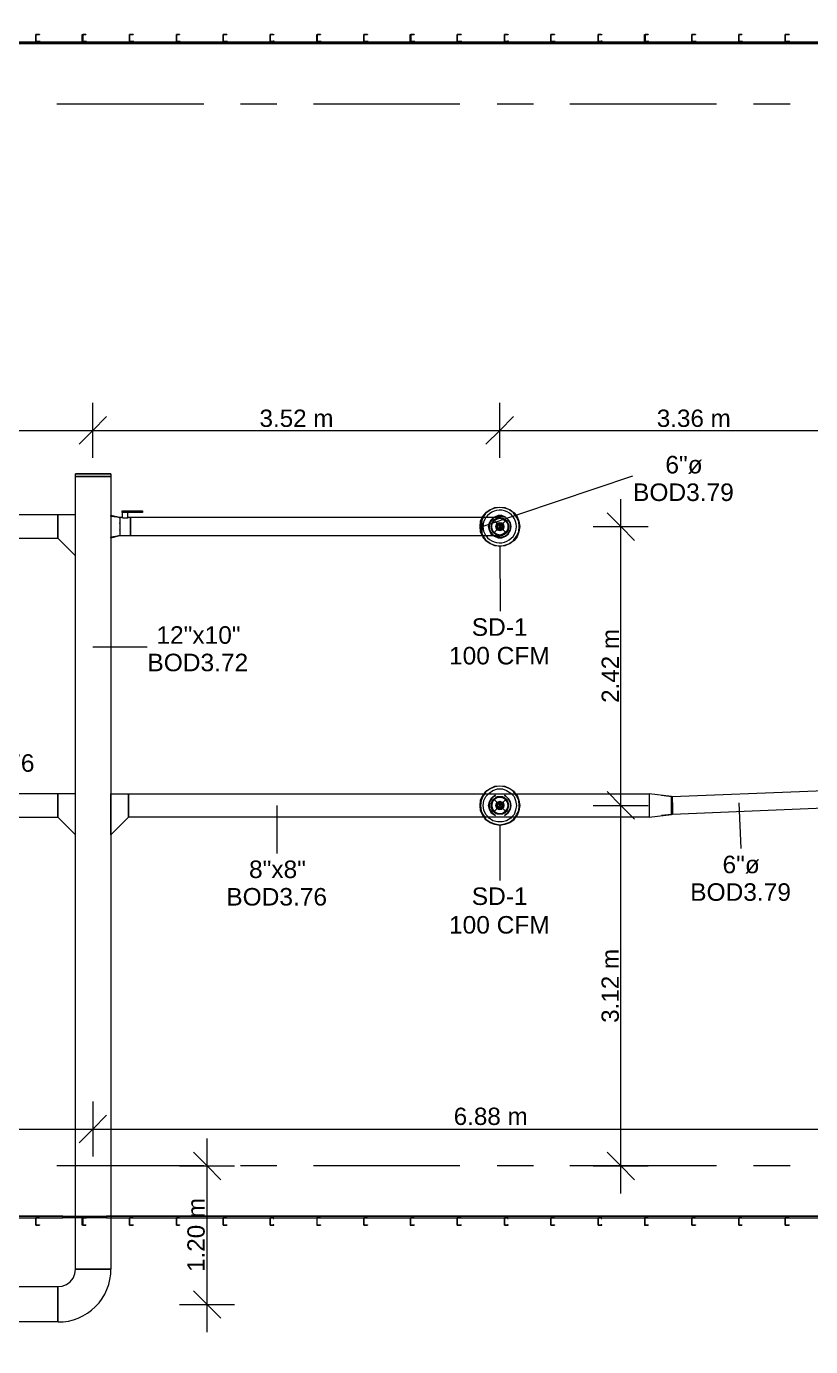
# Model space of a CAD drawing. Header units: metres. Extents: x -2 to 207, y -8 to 52.
# Drawn here: x 14.15 to 20.95, y 21.61 to 33.05 of the extents above; entities that cross this region are included whole.
import ezdxf

# ---------------------------------------------------------------- set-up
doc = ezdxf.new("R2010")
doc.units = ezdxf.units.M
doc.layers.add('HVAC - Ductos', color=5, linetype='Continuous', lineweight=0)
doc.layers.add('PDF_Text', color=7, linetype='Continuous', lineweight=0)
doc.layers.add('PDF_Geometry', color=7, linetype='Continuous', lineweight=0, true_color=0xaaaaaa)
doc.styles.add('PDF Helvetica', font='')
doc.styles.get('PDF Helvetica').set_extended_font_data('Helvetica')

msp = doc.modelspace()

# ---------------------------------------------------------------- linework, layer by layer
at = {"layer": 'HVAC - Ductos', "lineweight": 0}
for points in [[(14.729, 29.306), (14.729, 29.545), (14.729, 29.783)], [(18.253, 29.306), (18.253, 29.545), (18.253, 29.783)], [(14.849, 29.664), (14.729, 29.545), (14.61, 29.426)], [(18.372, 29.664), (18.253, 29.545), (18.134, 29.426)], [(11.064, 29.545), (14.729, 29.545), (18.253, 29.545), (21.611, 29.545), (22.491, 29.545)], [(14.885, 29.169), (14.885, 29.146), (14.578, 29.146), (14.578, 29.169)], [(14.578, 29.169), (14.885, 29.169), (14.578, 29.169)], [(18.102, 28.711), (19.407, 29.151)], [(19.302, 22.933), (19.302, 26.296), (19.302, 28.949)], [(14.963, 28.784), (14.963, 28.789), (14.963, 28.784), (14.963, 28.78), (14.963, 28.775), (14.963, 28.766), (14.963, 28.747), (14.963, 28.729), (14.963, 28.711), (14.963, 28.692), (14.963, 28.674), (14.963, 28.656), (14.963, 28.647), (14.963, 28.642), (14.963, 28.637), (14.963, 28.633), (15.055, 28.633), (15.055, 28.637), (15.055, 28.647), (15.055, 28.656), (15.055, 28.674), (15.055, 28.692), (15.055, 28.711), (15.055, 28.729), (15.055, 28.747), (15.055, 28.766), (15.055, 28.775), (15.055, 28.784), (15.055, 28.789), (15.032, 28.789), (15.032, 28.834), (15.027, 28.834), (15.023, 28.834), (15.014, 28.834), (15.009, 28.834), (15, 28.834), (14.995, 28.834), (14.991, 28.834), (14.986, 28.834), (14.982, 28.834), (14.982, 28.789), (14.963, 28.789), (14.885, 28.807), (14.963, 28.789), (14.885, 28.798), (14.885, 28.793), (14.885, 28.784)], [(18.253, 28.789), (18.248, 28.789), (18.23, 28.789), (18.202, 28.789), (18.161, 28.789), (18.12, 28.789), (18.102, 28.789), (18.106, 28.798), (18.134, 28.83), (18.17, 28.857), (18.212, 28.876), (18.253, 28.88), (18.299, 28.876), (18.34, 28.857), (18.377, 28.83), (18.404, 28.798), (18.418, 28.757), (18.427, 28.711), (18.418, 28.665), (18.404, 28.624), (18.377, 28.592), (18.34, 28.564), (18.299, 28.546), (18.253, 28.541), (18.212, 28.546), (18.17, 28.564), (18.134, 28.592), (18.106, 28.624), (18.102, 28.633), (18.147, 28.633), (18.184, 28.633), (18.216, 28.633), (18.244, 28.633), (18.253, 28.633)], [(18.106, 28.633), (18.111, 28.628), (18.134, 28.592), (18.17, 28.564), (18.212, 28.55), (18.253, 28.541), (18.299, 28.55), (18.34, 28.564), (18.372, 28.592), (18.399, 28.628), (18.418, 28.67), (18.422, 28.711), (18.418, 28.752), (18.399, 28.793), (18.372, 28.83), (18.34, 28.857), (18.299, 28.871), (18.253, 28.876), (18.212, 28.871), (18.17, 28.857), (18.134, 28.83), (18.111, 28.793), (18.106, 28.789)], [(19.183, 28.83), (19.302, 28.711), (19.421, 28.592)], [(14.885, 28.78), (14.885, 28.766), (14.885, 28.757), (14.885, 28.752), (14.885, 28.743), (14.885, 28.729)], [(14.885, 28.725), (14.885, 28.72), (14.885, 28.697)], [(14.963, 28.78), (14.963, 28.775)], [(14.963, 28.738), (14.963, 28.743), (14.963, 28.738), (14.963, 28.734)], [(14.963, 28.715), (14.963, 28.711), (14.963, 28.706)], [(15.032, 28.789), (15.032, 28.784), (15.027, 28.784), (15.023, 28.784), (15.014, 28.784), (15.004, 28.784), (14.995, 28.784), (14.991, 28.784), (14.986, 28.784), (14.982, 28.789)], [(18.102, 28.633), (18.088, 28.665), (18.083, 28.711), (18.088, 28.757), (18.102, 28.789)], [(18.106, 28.784), (18.092, 28.752), (18.088, 28.711), (18.092, 28.67), (18.106, 28.633)], [(18.102, 28.633), (18.102, 28.637), (18.102, 28.647), (18.102, 28.656), (18.102, 28.674), (18.102, 28.692), (18.102, 28.711), (18.102, 28.729), (18.102, 28.747), (18.102, 28.766), (18.102, 28.775), (18.102, 28.784), (18.102, 28.789)], [(18.134, 28.633), (18.115, 28.67), (18.111, 28.711), (18.115, 28.752), (18.134, 28.789)], [(18.184, 28.738), (18.202, 28.766), (18.189, 28.747), (18.179, 28.729), (18.179, 28.711), (18.184, 28.729), (18.189, 28.747), (18.202, 28.761)], [(18.184, 28.688), (18.179, 28.711), (18.179, 28.692), (18.189, 28.674), (18.202, 28.656), (18.184, 28.683), (18.179, 28.711), (18.184, 28.738), (18.179, 28.711), (18.184, 28.692), (18.189, 28.674), (18.202, 28.66), (18.216, 28.647), (18.202, 28.656), (18.225, 28.642), (18.221, 28.642)], [(18.184, 28.679), (18.184, 28.683), (18.179, 28.711), (18.184, 28.734)], [(18.28, 28.642), (18.253, 28.637), (18.225, 28.647), (18.202, 28.66), (18.189, 28.683), (18.184, 28.711), (18.189, 28.738), (18.202, 28.761), (18.225, 28.775), (18.253, 28.784), (18.28, 28.775), (18.303, 28.761), (18.322, 28.738), (18.326, 28.711), (18.322, 28.683), (18.303, 28.66), (18.28, 28.647), (18.253, 28.637), (18.23, 28.642)], [(18.225, 28.775), (18.202, 28.766), (18.184, 28.738), (18.184, 28.743)], [(18.189, 28.743), (18.202, 28.761), (18.216, 28.775), (18.202, 28.766), (18.225, 28.78), (18.202, 28.766)], [(18.221, 28.78), (18.225, 28.78), (18.253, 28.789), (18.248, 28.784), (18.235, 28.784), (18.216, 28.775), (18.235, 28.78), (18.253, 28.784), (18.271, 28.78), (18.29, 28.775), (18.308, 28.761)], [(18.28, 28.78), (18.253, 28.789), (18.276, 28.784), (18.294, 28.775), (18.308, 28.766), (18.322, 28.747), (18.326, 28.729), (18.331, 28.711), (18.326, 28.683), (18.331, 28.711), (18.326, 28.738), (18.331, 28.711), (18.326, 28.692), (18.317, 28.674), (18.308, 28.66), (18.29, 28.647), (18.271, 28.637), (18.253, 28.637), (18.235, 28.637), (18.216, 28.647), (18.235, 28.637), (18.248, 28.637), (18.253, 28.633), (18.276, 28.637), (18.294, 28.647), (18.308, 28.656), (18.322, 28.674), (18.326, 28.692), (18.326, 28.711), (18.326, 28.729), (18.317, 28.747), (18.308, 28.761), (18.322, 28.743), (18.326, 28.738), (18.308, 28.766), (18.285, 28.78), (18.253, 28.789), (18.225, 28.78)], [(18.23, 28.78), (18.253, 28.784), (18.28, 28.78), (18.285, 28.78), (18.308, 28.766), (18.322, 28.743)], [(18.248, 28.784), (18.253, 28.789), (18.276, 28.784), (18.28, 28.78), (18.285, 28.78), (18.294, 28.775), (18.308, 28.766), (18.322, 28.747), (18.322, 28.743), (18.326, 28.738), (18.326, 28.729), (18.331, 28.711), (18.326, 28.692), (18.326, 28.683), (18.322, 28.679)], [(18.28, 28.78), (18.285, 28.78)], [(18.285, 28.775), (18.303, 28.766)], [(18.322, 28.743), (18.326, 28.738)], [(18.322, 28.734), (18.326, 28.711), (18.322, 28.688)], [(19.064, 28.711), (19.302, 28.711), (19.54, 28.711)], [(14.885, 28.688), (14.885, 28.679), (14.885, 28.67), (14.885, 28.665)], [(14.885, 28.66), (14.885, 28.656), (14.885, 28.637), (14.885, 28.628), (14.885, 28.624), (14.963, 28.633)], [(14.885, 28.615), (14.963, 28.633), (14.885, 28.615)], [(14.885, 28.619), (14.885, 28.615), (14.885, 28.619)], [(14.963, 28.688), (14.963, 28.683), (14.963, 28.679), (14.963, 28.683)], [(14.963, 28.66), (14.963, 28.656)], [(14.963, 28.642), (14.963, 28.637)], [(18.184, 28.683), (18.202, 28.656), (18.225, 28.642)], [(18.225, 28.647), (18.202, 28.66), (18.189, 28.679)], [(18.322, 28.679), (18.326, 28.683), (18.308, 28.656), (18.285, 28.642), (18.253, 28.633), (18.225, 28.642), (18.253, 28.633), (18.28, 28.637), (18.285, 28.642), (18.308, 28.656), (18.322, 28.679), (18.308, 28.66), (18.285, 28.647)], [(18.326, 28.683), (18.322, 28.679), (18.322, 28.674), (18.308, 28.656), (18.294, 28.647), (18.285, 28.642), (18.28, 28.637), (18.276, 28.637), (18.253, 28.633), (18.248, 28.637)], [(18.285, 28.642), (18.28, 28.637)], [(18.253, 28.541), (18.257, 27.978)], [(14.729, 27.671), (15.201, 27.671)], [(18.12, 26.397), (18.134, 26.415), (18.17, 26.443), (18.212, 26.461), (18.253, 26.466), (18.299, 26.461), (18.34, 26.443), (18.377, 26.415), (18.39, 26.397)], [(18.386, 26.397), (18.372, 26.415), (18.34, 26.438), (18.299, 26.457), (18.253, 26.461), (18.212, 26.457), (18.17, 26.438), (18.134, 26.415), (18.125, 26.397)], [(18.157, 26.397), (18.161, 26.402), (18.193, 26.425), (18.235, 26.438), (18.276, 26.438), (18.312, 26.425), (18.349, 26.402), (18.354, 26.397)], [(19.742, 26.374), (19.746, 26.374), (22.097, 26.466)], [(18.12, 26.195), (18.106, 26.209), (18.088, 26.25), (18.083, 26.296), (18.088, 26.342), (18.106, 26.383), (18.12, 26.397)], [(18.125, 26.397), (18.111, 26.379), (18.092, 26.337), (18.088, 26.296), (18.092, 26.25), (18.111, 26.214), (18.125, 26.195)], [(18.157, 26.195), (18.134, 26.218), (18.115, 26.255), (18.111, 26.296), (18.115, 26.337), (18.134, 26.374), (18.157, 26.397)], [(18.216, 26.227), (18.202, 26.241), (18.189, 26.26), (18.179, 26.278), (18.179, 26.296), (18.179, 26.314), (18.189, 26.333), (18.202, 26.351), (18.216, 26.36), (18.235, 26.365), (18.253, 26.37), (18.271, 26.365), (18.29, 26.36), (18.308, 26.347), (18.317, 26.333), (18.326, 26.314), (18.326, 26.296), (18.326, 26.278), (18.317, 26.26), (18.308, 26.246), (18.285, 26.227), (18.28, 26.223)], [(18.326, 26.269), (18.322, 26.264), (18.308, 26.246), (18.29, 26.232), (18.271, 26.223), (18.253, 26.223), (18.235, 26.223), (18.216, 26.232), (18.202, 26.246), (18.189, 26.26), (18.184, 26.278), (18.179, 26.296), (18.184, 26.314), (18.189, 26.333), (18.202, 26.347), (18.216, 26.36)], [(18.184, 26.264), (18.184, 26.269), (18.179, 26.296), (18.184, 26.319)], [(18.28, 26.232), (18.303, 26.246), (18.322, 26.269), (18.326, 26.296), (18.322, 26.324), (18.303, 26.347), (18.28, 26.36), (18.253, 26.365), (18.225, 26.36), (18.202, 26.347), (18.189, 26.324), (18.184, 26.296), (18.189, 26.269), (18.202, 26.246), (18.225, 26.232), (18.253, 26.223), (18.28, 26.227), (18.253, 26.223), (18.23, 26.227)], [(18.184, 26.324), (18.184, 26.328)], [(18.189, 26.328), (18.202, 26.347), (18.225, 26.36)], [(18.221, 26.365), (18.225, 26.365)], [(18.23, 26.365), (18.253, 26.37), (18.28, 26.365), (18.285, 26.365)], [(18.285, 26.36), (18.308, 26.347), (18.322, 26.328), (18.326, 26.324)], [(18.294, 26.227), (18.308, 26.241), (18.322, 26.26), (18.326, 26.278), (18.331, 26.296), (18.326, 26.314), (18.322, 26.333), (18.308, 26.351), (18.294, 26.36)], [(18.322, 26.319), (18.326, 26.296), (18.322, 26.269)], [(18.354, 26.397), (18.377, 26.374), (18.39, 26.337), (18.399, 26.296), (18.39, 26.255), (18.377, 26.218), (18.354, 26.195)], [(18.386, 26.195), (18.399, 26.214), (18.418, 26.25), (18.422, 26.296), (18.418, 26.337), (18.399, 26.379), (18.386, 26.397)], [(18.39, 26.397), (18.404, 26.383), (18.418, 26.342), (18.427, 26.296), (18.418, 26.25), (18.404, 26.209), (18.39, 26.195)], [(19.183, 26.415), (19.302, 26.296), (19.421, 26.177)], [(19.655, 26.383), (19.742, 26.374), (19.549, 26.397), (19.549, 26.195), (19.742, 26.218), (19.655, 26.209)], [(22.101, 26.314), (19.751, 26.218), (19.751, 26.223), (19.751, 26.232), (19.751, 26.241), (19.751, 26.26), (19.751, 26.278), (19.751, 26.296), (19.751, 26.314), (19.746, 26.333), (19.746, 26.351), (19.746, 26.36), (19.746, 26.37), (19.746, 26.374), (19.746, 26.37), (19.746, 26.374), (19.746, 26.37), (19.746, 26.36), (19.746, 26.351), (19.746, 26.333), (19.751, 26.314), (19.751, 26.296), (19.751, 26.278), (19.751, 26.26), (19.751, 26.241), (19.751, 26.232), (19.751, 26.223), (19.751, 26.218), (19.751, 26.223), (19.751, 26.218), (19.742, 26.218)], [(19.742, 26.223), (19.742, 26.218), (19.742, 26.223), (19.742, 26.227), (19.742, 26.241), (19.742, 26.26), (19.742, 26.278), (19.742, 26.296), (19.742, 26.314), (19.742, 26.333), (19.742, 26.351), (19.742, 26.36), (19.742, 26.37), (19.742, 26.374), (19.742, 26.37)], [(19.742, 26.37), (19.742, 26.374), (19.742, 26.37)], [(19.742, 26.328), (19.742, 26.324)], [(20.324, 26.319), (20.342, 25.921)], [(16.324, 26.296), (16.324, 25.879)], [(18.39, 26.195), (18.377, 26.172), (18.34, 26.145), (18.299, 26.131), (18.253, 26.122), (18.212, 26.131), (18.17, 26.145), (18.134, 26.172), (18.12, 26.195)], [(18.125, 26.195), (18.134, 26.177), (18.17, 26.15), (18.212, 26.136), (18.253, 26.127), (18.299, 26.136), (18.34, 26.15), (18.372, 26.177), (18.386, 26.195)], [(18.354, 26.195), (18.349, 26.186), (18.312, 26.163), (18.276, 26.154), (18.235, 26.154), (18.193, 26.163), (18.161, 26.186), (18.157, 26.195)], [(18.225, 26.227), (18.202, 26.246), (18.189, 26.264)], [(18.225, 26.223), (18.225, 26.227), (18.221, 26.227)], [(19.064, 26.296), (19.302, 26.296), (19.54, 26.296)], [(19.742, 26.269), (19.742, 26.264)], [(19.742, 26.223), (19.742, 26.218), (19.742, 26.223)], [(18.253, 26.122), (18.253, 25.646)], [(14.729, 23.73), (14.729, 23.492), (14.729, 23.254)], [(14.849, 23.611), (14.729, 23.492), (14.61, 23.373)], [(7.582, 23.492), (9.213, 23.492), (12.416, 23.492), (14.729, 23.492), (21.611, 23.492), (27.407, 23.492)], [(15.719, 21.733), (15.719, 23.41)], [(15.6, 23.291), (15.719, 23.172), (15.838, 23.052)], [(19.183, 23.291), (19.302, 23.172), (19.421, 23.052)], [(15.481, 23.172), (15.719, 23.172), (15.957, 23.172)], [(19.064, 23.172), (19.302, 23.172), (19.54, 23.172)], [(14.427, 22.127), (14.464, 22.131), (14.5, 22.145), (14.533, 22.168), (14.56, 22.2), (14.574, 22.237), (14.578, 22.278)], [(14.578, 22.278), (14.885, 22.278)], [(14.427, 21.82), (14.427, 22.127)], [(15.6, 22.09), (15.719, 21.971), (15.838, 21.852)], [(15.481, 21.971), (15.719, 21.971), (15.957, 21.971)]]:
    msp.add_lwpolyline(points, dxfattribs=at)
for points in [[(14.578, 22.278), (14.578, 29.146), (14.885, 29.146), (14.885, 22.278)], [(15.16, 28.848), (15.16, 28.834), (14.982, 28.834), (14.982, 28.848)], [(14.427, 28.61), (14.427, 28.812), (14.427, 28.61), (14.578, 28.459), (14.578, 28.812), (14.427, 28.812), (13.213, 28.812), (13.213, 28.61)], [(14.885, 28.807), (14.885, 28.802)], [(18.102, 28.633), (18.102, 28.637), (18.102, 28.647), (18.102, 28.656), (18.102, 28.674), (18.102, 28.692), (18.102, 28.711), (18.102, 28.729), (18.102, 28.747), (18.102, 28.766), (18.102, 28.775), (18.102, 28.784), (18.102, 28.789), (15.055, 28.789), (15.055, 28.784), (15.055, 28.775), (15.055, 28.766), (15.055, 28.747), (15.055, 28.729), (15.055, 28.711), (15.055, 28.692), (15.055, 28.674), (15.055, 28.656), (15.055, 28.647), (15.055, 28.637), (15.055, 28.633)], [(18.161, 28.711), (18.166, 28.679), (18.184, 28.651), (18.202, 28.633), (18.184, 28.651), (18.166, 28.679), (18.179, 28.647), (18.198, 28.633), (18.179, 28.647), (18.166, 28.679), (18.157, 28.711), (18.166, 28.743), (18.179, 28.77), (18.198, 28.789), (18.179, 28.77), (18.166, 28.743), (18.157, 28.711), (18.166, 28.679)], [(18.184, 28.77), (18.166, 28.743), (18.161, 28.711), (18.166, 28.743), (18.184, 28.77), (18.202, 28.789)], [(18.349, 28.711), (18.345, 28.679), (18.326, 28.647), (18.303, 28.628), (18.271, 28.615), (18.239, 28.615), (18.207, 28.628), (18.198, 28.633), (18.207, 28.628), (18.239, 28.615), (18.271, 28.615), (18.303, 28.628), (18.326, 28.647), (18.345, 28.679), (18.349, 28.711), (18.345, 28.743), (18.326, 28.77), (18.303, 28.793), (18.271, 28.807), (18.239, 28.807), (18.207, 28.793), (18.198, 28.789), (18.207, 28.793), (18.239, 28.807), (18.271, 28.807), (18.303, 28.793), (18.326, 28.77), (18.345, 28.743)], [(18.349, 28.711), (18.345, 28.743), (18.326, 28.77), (18.303, 28.793), (18.271, 28.802), (18.239, 28.802), (18.207, 28.793), (18.202, 28.789), (18.207, 28.793), (18.239, 28.802), (18.271, 28.802), (18.303, 28.793), (18.326, 28.77), (18.345, 28.743), (18.349, 28.711), (18.345, 28.679), (18.326, 28.651), (18.303, 28.628), (18.271, 28.619), (18.239, 28.619), (18.207, 28.628), (18.202, 28.633), (18.207, 28.628), (18.239, 28.619), (18.271, 28.619), (18.303, 28.628), (18.326, 28.651), (18.345, 28.679)], [(18.225, 28.729), (18.221, 28.711), (18.225, 28.729), (18.235, 28.743), (18.253, 28.747), (18.271, 28.743), (18.285, 28.729), (18.29, 28.711), (18.285, 28.729), (18.271, 28.738), (18.253, 28.743), (18.239, 28.738)], [(18.285, 28.692), (18.29, 28.711), (18.285, 28.692), (18.271, 28.679), (18.253, 28.674), (18.235, 28.679), (18.225, 28.692), (18.221, 28.711), (18.225, 28.692), (18.239, 28.683), (18.253, 28.679), (18.271, 28.683)], [(18.235, 28.725), (18.23, 28.711), (18.235, 28.725), (18.248, 28.734), (18.262, 28.734), (18.276, 28.725), (18.28, 28.711), (18.276, 28.725), (18.262, 28.734), (18.248, 28.734)], [(18.276, 28.697), (18.28, 28.711), (18.276, 28.697), (18.262, 28.688), (18.248, 28.688), (18.235, 28.697), (18.23, 28.711), (18.235, 28.697), (18.248, 28.688), (18.262, 28.688)], [(18.239, 28.725), (18.253, 28.729), (18.267, 28.725), (18.276, 28.711), (18.267, 28.697), (18.253, 28.692), (18.239, 28.697), (18.235, 28.711)], [(18.253, 28.715), (18.248, 28.711), (18.253, 28.715), (18.257, 28.715), (18.262, 28.711), (18.257, 28.706), (18.253, 28.706), (18.248, 28.711), (18.253, 28.706), (18.257, 28.706), (18.257, 28.711), (18.257, 28.715)], [(14.885, 28.615), (14.885, 28.619)], [(14.427, 26.195), (14.427, 26.397), (14.427, 26.195), (14.578, 26.04), (14.578, 26.397), (14.427, 26.397), (13.305, 26.397), (13.305, 26.195)], [(14.885, 26.397), (15.037, 26.397), (15.037, 26.195), (14.885, 26.04)], [(15.037, 26.195), (15.037, 26.397), (19.549, 26.397), (19.549, 26.195)], [(18.216, 26.383), (18.207, 26.379), (18.179, 26.356), (18.166, 26.328), (18.157, 26.296), (18.166, 26.264), (18.179, 26.232), (18.207, 26.214), (18.216, 26.209), (18.207, 26.214), (18.184, 26.237), (18.166, 26.264), (18.161, 26.296), (18.166, 26.328), (18.184, 26.356), (18.207, 26.379), (18.216, 26.379), (18.207, 26.379), (18.184, 26.356), (18.166, 26.328), (18.161, 26.296), (18.166, 26.264), (18.184, 26.237), (18.207, 26.214), (18.216, 26.209), (18.207, 26.214), (18.179, 26.232), (18.166, 26.264), (18.157, 26.296), (18.166, 26.328), (18.179, 26.356), (18.207, 26.379)], [(18.225, 26.314), (18.221, 26.296), (18.225, 26.314), (18.235, 26.324), (18.253, 26.333), (18.271, 26.324), (18.285, 26.314), (18.29, 26.296), (18.285, 26.314), (18.271, 26.324), (18.253, 26.328), (18.239, 26.324)], [(18.235, 26.31), (18.23, 26.296), (18.235, 26.31), (18.248, 26.319), (18.262, 26.319), (18.276, 26.31), (18.28, 26.296), (18.276, 26.31), (18.262, 26.319), (18.248, 26.319)], [(18.239, 26.31), (18.253, 26.314), (18.267, 26.31), (18.276, 26.296), (18.267, 26.282), (18.253, 26.273), (18.239, 26.282), (18.235, 26.296)], [(18.349, 26.296), (18.345, 26.264), (18.326, 26.232), (18.303, 26.214), (18.294, 26.209), (18.303, 26.214), (18.326, 26.237), (18.345, 26.264), (18.349, 26.296), (18.345, 26.328), (18.326, 26.356), (18.303, 26.379), (18.294, 26.379), (18.303, 26.379), (18.326, 26.356), (18.345, 26.328), (18.349, 26.296), (18.345, 26.264), (18.326, 26.237), (18.303, 26.214), (18.294, 26.209), (18.303, 26.214), (18.326, 26.232), (18.345, 26.264), (18.349, 26.296), (18.345, 26.328), (18.326, 26.356), (18.303, 26.379), (18.294, 26.383), (18.303, 26.379), (18.326, 26.356), (18.345, 26.328)], [(18.285, 26.278), (18.29, 26.296), (18.285, 26.278), (18.271, 26.264), (18.253, 26.26), (18.235, 26.264), (18.225, 26.278), (18.221, 26.296), (18.225, 26.278), (18.239, 26.264), (18.253, 26.26), (18.271, 26.264)], [(18.276, 26.282), (18.28, 26.296), (18.276, 26.282), (18.262, 26.273), (18.248, 26.273), (18.235, 26.282), (18.23, 26.296), (18.235, 26.282), (18.248, 26.273), (18.262, 26.273)], [(18.253, 26.301), (18.248, 26.296), (18.253, 26.301), (18.257, 26.301), (18.262, 26.296), (18.257, 26.292), (18.253, 26.292), (18.248, 26.296), (18.253, 26.292), (18.257, 26.292), (18.257, 26.296), (18.257, 26.301)], [(14.427, 21.82), (9.607, 21.82), (9.607, 22.127), (14.427, 22.127)]]:
    msp.add_lwpolyline(points, close=True, dxfattribs=at)
msp.add_lwpolyline([(18.134, 28.633, 0.721042), (18.399, 28.711, 0.743309), (18.134, 28.789)], format="xyb", dxfattribs=at)
msp.add_arc((14.43, 22.276), 0.456, 269.7015, 0.3067, dxfattribs=at)
at = {"layer": 'PDF_Geometry', "lineweight": 0}
for points in [[(7.417, 8.922), (7.417, 21.215), (8.448, 21.215), (8.448, 21.233), (7.417, 21.233), (7.417, 22.722), (14.468, 22.722), (14.468, 22.736), (7.417, 22.736), (7.417, 32.898), (9.012, 32.898), (9.012, 32.912), (7.417, 32.912), (7.417, 34.41), (7.742, 34.41)], [(21.914, 32.807), (21.914, 32.912), (25.382, 32.912), (25.382, 32.802), (22.001, 32.802), (22.01, 32.802), (22.01, 32.912), (21.355, 32.912), (21.355, 32.898), (9.392, 32.898), (9.392, 32.912), (21.3, 32.912), (21.3, 32.802), (21.3, 32.124), (21.3, 26.314), (21.41, 26.314), (21.41, 32.124), (21.41, 32.802), (21.73, 32.802)], [(9.392, 32.898), (21.355, 32.898)], [(15.692, 32.372), (14.418, 32.372)], [(16.324, 32.372), (16.008, 32.372)], [(17.909, 32.372), (16.64, 32.372)], [(18.546, 32.372), (18.23, 32.372)], [(20.131, 32.372), (18.862, 32.372)], [(20.768, 32.372), (20.452, 32.372)], [(21.41, 23.621), (21.41, 26.195), (21.3, 26.195), (21.3, 23.584), (21.3, 22.832), (21.3, 22.736), (14.849, 22.736), (14.849, 22.722), (21.3, 22.722), (21.868, 22.722), (21.868, 22.832), (21.849, 22.832), (21.41, 22.832), (21.41, 23.437)], [(15.692, 23.172), (14.418, 23.172)], [(16.324, 23.172), (16.008, 23.172)], [(17.909, 23.172), (16.64, 23.172)], [(18.546, 23.172), (18.23, 23.172)], [(20.131, 23.172), (18.862, 23.172)], [(20.768, 23.172), (20.452, 23.172)], [(7.403, 22.736), (7.417, 22.736), (14.468, 22.736), (14.849, 22.736), (14.849, 22.722), (14.468, 22.722), (14.468, 22.736)], [(14.849, 22.736), (21.3, 22.736), (21.3, 22.722)]]:
    msp.add_lwpolyline(points, dxfattribs=at)
for points in [[(14.235, 32.912), (14.235, 32.917), (14.235, 32.976), (14.267, 32.976), (14.267, 32.972), (14.267, 32.976), (14.235, 32.976), (14.235, 32.917), (14.267, 32.917), (14.267, 32.921), (14.267, 32.912)], [(14.642, 32.912), (14.638, 32.917), (14.638, 32.976), (14.642, 32.976), (14.67, 32.976), (14.67, 32.972), (14.67, 32.976), (14.642, 32.976), (14.642, 32.917), (14.67, 32.917), (14.67, 32.921), (14.67, 32.912)], [(15.046, 32.912), (15.046, 32.917), (15.046, 32.976), (15.078, 32.976), (15.078, 32.972), (15.078, 32.976), (15.046, 32.976), (15.046, 32.917), (15.078, 32.917), (15.078, 32.921), (15.078, 32.912)], [(15.453, 32.912), (15.453, 32.917), (15.453, 32.976), (15.481, 32.976), (15.481, 32.972), (15.481, 32.976), (15.453, 32.976), (15.453, 32.917), (15.481, 32.917), (15.481, 32.921), (15.481, 32.912)], [(15.861, 32.912), (15.857, 32.912), (15.857, 32.917), (15.857, 32.976), (15.861, 32.976), (15.889, 32.976), (15.889, 32.972), (15.889, 32.976), (15.861, 32.976), (15.857, 32.976), (15.857, 32.917), (15.861, 32.917), (15.889, 32.917), (15.889, 32.921), (15.889, 32.912)], [(16.264, 32.912), (16.264, 32.917), (16.264, 32.976), (16.296, 32.976), (16.296, 32.972), (16.292, 32.972), (16.292, 32.976), (16.264, 32.976), (16.264, 32.917), (16.292, 32.917), (16.292, 32.921), (16.296, 32.921), (16.296, 32.912)], [(16.672, 32.912), (16.668, 32.912), (16.668, 32.917), (16.668, 32.976), (16.672, 32.976), (16.7, 32.976), (16.7, 32.972), (16.7, 32.976), (16.672, 32.976), (16.672, 32.917), (16.7, 32.917), (16.7, 32.921), (16.7, 32.912)], [(17.075, 32.912), (17.075, 32.917), (17.075, 32.976), (17.107, 32.976), (17.107, 32.972), (17.107, 32.976), (17.075, 32.976), (17.075, 32.917), (17.107, 32.917), (17.107, 32.921), (17.107, 32.912)], [(17.483, 32.912), (17.479, 32.917), (17.479, 32.976), (17.483, 32.976), (17.511, 32.976), (17.511, 32.972), (17.511, 32.976), (17.483, 32.976), (17.483, 32.917), (17.511, 32.917), (17.511, 32.921), (17.511, 32.912)], [(17.886, 32.912), (17.886, 32.917), (17.886, 32.976), (17.918, 32.976), (17.918, 32.972), (17.918, 32.976), (17.886, 32.976), (17.886, 32.917), (17.918, 32.917), (17.918, 32.921), (17.918, 32.912)], [(18.294, 32.912), (18.294, 32.917), (18.294, 32.976), (18.326, 32.976), (18.326, 32.972), (18.322, 32.972), (18.322, 32.976), (18.294, 32.976), (18.294, 32.917), (18.322, 32.917), (18.322, 32.921), (18.326, 32.921), (18.326, 32.912)], [(18.702, 32.912), (18.697, 32.912), (18.697, 32.917), (18.697, 32.976), (18.702, 32.976), (18.729, 32.976), (18.729, 32.972), (18.729, 32.976), (18.702, 32.976), (18.697, 32.976), (18.697, 32.917), (18.702, 32.917), (18.729, 32.917), (18.729, 32.921), (18.729, 32.912)], [(19.105, 32.912), (19.105, 32.917), (19.105, 32.976), (19.137, 32.976), (19.137, 32.972), (19.133, 32.972), (19.133, 32.976), (19.105, 32.976), (19.105, 32.917), (19.133, 32.917), (19.133, 32.921), (19.137, 32.921), (19.137, 32.912)], [(19.513, 32.912), (19.508, 32.912), (19.508, 32.917), (19.508, 32.976), (19.513, 32.976), (19.54, 32.976), (19.54, 32.972), (19.54, 32.976), (19.513, 32.976), (19.513, 32.917), (19.54, 32.917), (19.54, 32.921), (19.54, 32.912)], [(19.916, 32.912), (19.916, 32.917), (19.916, 32.976), (19.948, 32.976), (19.948, 32.972), (19.948, 32.976), (19.916, 32.976), (19.916, 32.917), (19.948, 32.917), (19.948, 32.921), (19.948, 32.912)], [(20.324, 32.912), (20.324, 32.917), (20.324, 32.976), (20.351, 32.976), (20.351, 32.972), (20.351, 32.976), (20.324, 32.976), (20.324, 32.917), (20.351, 32.917), (20.351, 32.921), (20.351, 32.912)], [(20.732, 32.912), (20.727, 32.912), (20.727, 32.917), (20.727, 32.976), (20.732, 32.976), (20.759, 32.976), (20.759, 32.972), (20.759, 32.976), (20.732, 32.976), (20.727, 32.976), (20.727, 32.917), (20.732, 32.917), (20.759, 32.917), (20.759, 32.921), (20.759, 32.912)], [(14.267, 22.722), (14.235, 22.722), (14.235, 22.718), (14.235, 22.658), (14.267, 22.658), (14.267, 22.663), (14.267, 22.658), (14.235, 22.658), (14.235, 22.718), (14.235, 22.722), (14.267, 22.722), (14.267, 22.718)], [(14.642, 22.722), (14.642, 22.718), (14.642, 22.658), (14.67, 22.658), (14.67, 22.663), (14.67, 22.658), (14.642, 22.658), (14.638, 22.658), (14.638, 22.718), (14.638, 22.722), (14.642, 22.722), (14.67, 22.722)], [(14.67, 22.718), (14.67, 22.722)], [(15.078, 22.722), (15.046, 22.722), (15.046, 22.718), (15.046, 22.658), (15.078, 22.658), (15.078, 22.663), (15.078, 22.658), (15.046, 22.658), (15.046, 22.718), (15.046, 22.722), (15.078, 22.722), (15.078, 22.718)], [(15.481, 22.722), (15.453, 22.722), (15.453, 22.718), (15.453, 22.658), (15.481, 22.658), (15.481, 22.663), (15.481, 22.658), (15.453, 22.658), (15.453, 22.718), (15.453, 22.722), (15.481, 22.722), (15.481, 22.718)], [(15.889, 22.722), (15.861, 22.722), (15.857, 22.722), (15.857, 22.718), (15.857, 22.658), (15.861, 22.658), (15.889, 22.658), (15.889, 22.663), (15.889, 22.658), (15.861, 22.658), (15.857, 22.658), (15.857, 22.718), (15.857, 22.722), (15.861, 22.722), (15.889, 22.722), (15.889, 22.718)], [(16.296, 22.722), (16.264, 22.722), (16.264, 22.718), (16.264, 22.658), (16.296, 22.658), (16.296, 22.663), (16.292, 22.663), (16.292, 22.658), (16.264, 22.658), (16.264, 22.718), (16.264, 22.722), (16.292, 22.722), (16.292, 22.718), (16.296, 22.718)], [(16.7, 22.722), (16.672, 22.722), (16.668, 22.722), (16.668, 22.718), (16.668, 22.658), (16.672, 22.658), (16.7, 22.658), (16.7, 22.663), (16.7, 22.658), (16.672, 22.658), (16.672, 22.718), (16.672, 22.722), (16.7, 22.722), (16.7, 22.718)], [(17.107, 22.722), (17.075, 22.722), (17.075, 22.718), (17.075, 22.658), (17.107, 22.658), (17.107, 22.663), (17.107, 22.658), (17.075, 22.658), (17.075, 22.718), (17.075, 22.722), (17.107, 22.722), (17.107, 22.718)], [(17.511, 22.722), (17.483, 22.722), (17.479, 22.718), (17.479, 22.658), (17.483, 22.658), (17.511, 22.658), (17.511, 22.663), (17.511, 22.658), (17.483, 22.658), (17.483, 22.718), (17.483, 22.722), (17.511, 22.722), (17.511, 22.718)], [(17.918, 22.722), (17.886, 22.722), (17.886, 22.718), (17.886, 22.658), (17.918, 22.658), (17.918, 22.663), (17.918, 22.658), (17.886, 22.658), (17.886, 22.718), (17.886, 22.722), (17.918, 22.722), (17.918, 22.718)], [(18.326, 22.722), (18.294, 22.722), (18.294, 22.718), (18.294, 22.658), (18.326, 22.658), (18.326, 22.663), (18.322, 22.663), (18.322, 22.658), (18.294, 22.658), (18.294, 22.718), (18.294, 22.722), (18.322, 22.722), (18.322, 22.718), (18.326, 22.718)], [(18.729, 22.722), (18.702, 22.722), (18.697, 22.722), (18.697, 22.718), (18.697, 22.658), (18.702, 22.658), (18.729, 22.658), (18.729, 22.663), (18.729, 22.658), (18.702, 22.658), (18.697, 22.658), (18.697, 22.718), (18.697, 22.722), (18.702, 22.722), (18.729, 22.722), (18.729, 22.718)], [(19.137, 22.722), (19.105, 22.722), (19.105, 22.718), (19.105, 22.658), (19.137, 22.658), (19.137, 22.663), (19.133, 22.663), (19.133, 22.658), (19.105, 22.658), (19.105, 22.718), (19.105, 22.722), (19.133, 22.722), (19.133, 22.718), (19.137, 22.718)], [(19.54, 22.722), (19.513, 22.722), (19.508, 22.722), (19.508, 22.718), (19.508, 22.658), (19.513, 22.658), (19.54, 22.658), (19.54, 22.663), (19.54, 22.658), (19.513, 22.658), (19.513, 22.718), (19.513, 22.722), (19.54, 22.722), (19.54, 22.718)], [(19.948, 22.722), (19.916, 22.722), (19.916, 22.718), (19.916, 22.658), (19.948, 22.658), (19.948, 22.663), (19.948, 22.658), (19.916, 22.658), (19.916, 22.718), (19.916, 22.722), (19.948, 22.722), (19.948, 22.718)], [(20.351, 22.722), (20.324, 22.722), (20.324, 22.718), (20.324, 22.658), (20.351, 22.658), (20.351, 22.663), (20.351, 22.658), (20.324, 22.658), (20.324, 22.718), (20.324, 22.722), (20.351, 22.722), (20.351, 22.718)], [(20.759, 22.722), (20.732, 22.722), (20.727, 22.722), (20.727, 22.718), (20.727, 22.658), (20.732, 22.658), (20.759, 22.658), (20.759, 22.663), (20.759, 22.658), (20.732, 22.658), (20.727, 22.658), (20.727, 22.718), (20.727, 22.722), (20.732, 22.722), (20.759, 22.722), (20.759, 22.718)]]:
    msp.add_lwpolyline(points, close=True, dxfattribs=at)
at = {"layer": 'PDF_Geometry', "color": 254, "lineweight": 0, "true_color": 0xd2d2d2}
for points in [[(16.686, 32.912), (16.686, 32.917)], [(18.317, 32.912), (18.317, 32.917)], [(20.328, 32.912), (20.328, 32.917)], [(20.727, 32.93), (20.727, 32.935)], [(15.481, 22.658), (15.481, 22.663)], [(19.508, 22.668), (19.513, 22.668)]]:
    msp.add_lwpolyline(points, dxfattribs=at)
at = {"layer": 'PDF_Geometry', "color": 8, "lineweight": 0, "true_color": 0x808080}
for points in [[(18.317, 28.757), (18.276, 28.784), (18.23, 28.784), (18.193, 28.757), (18.179, 28.711), (18.193, 28.665), (18.23, 28.637), (18.276, 28.637), (18.317, 28.665), (18.331, 28.711)], [(18.317, 26.342), (18.276, 26.37), (18.23, 26.37), (18.193, 26.342), (18.179, 26.296), (18.193, 26.25), (18.23, 26.223), (18.276, 26.223), (18.317, 26.25), (18.331, 26.296)]]:
    msp.add_lwpolyline(points, close=True, dxfattribs=at)
for points in [[(18.202, 28.766), (18.308, 28.656)], [(18.308, 28.766), (18.202, 28.656)], [(18.202, 26.351), (18.308, 26.241)], [(18.308, 26.351), (18.202, 26.241)]]:
    msp.add_lwpolyline(points, dxfattribs=at)

# ---------------------------------------------------------------- texts
at = {"layer": 'PDF_Text', "lineweight": 0, "attachment_point": 4, "style": 'PDF Helvetica'}
for s, insert, char_height in [('3.52 m', (16.173, 29.649), 0.15), ('3.36 m', (19.614, 29.649), 0.15), ('6"ø', (19.688, 29.246), 0.1519), ('BOD3.79', (19.408, 29.008), 0.1519), ('SD-1', (18.011, 27.84), 0.1519), ('12"x10"', (15.28, 27.771), 0.1519), ('BOD3.72', (15.202, 27.533), 0.1519), ('100 CFM', (17.814, 27.592), 0.1519), ('BOD3.76', (13.351, 26.662), 0.1519), ('6"ø', (20.183, 25.782), 0.1519), ('8"x8"', (16.082, 25.741), 0.1519), ('BOD3.79', (19.903, 25.544), 0.1519), ('BOD3.76', (15.885, 25.503), 0.1519), ('SD-1', (18.011, 25.508), 0.1519), ('100 CFM', (17.814, 25.26), 0.1519), ('6.88 m', (17.855, 23.601), 0.15)]:
    msp.add_mtext(s, dxfattribs=dict(at, insert=insert, char_height=char_height))
at = {"layer": 'PDF_Text', "lineweight": 0, "char_height": 0.15, "attachment_point": 4, "rotation": 90, "style": 'PDF Helvetica'}
for s, insert in [('2.42 m', (19.211, 27.184)), ('3.12 m', (19.211, 24.412)), ('1.20 m', (15.624, 22.254))]:
    msp.add_mtext(s, dxfattribs=dict(at, insert=insert))

doc.saveas('drawing.dxf')
